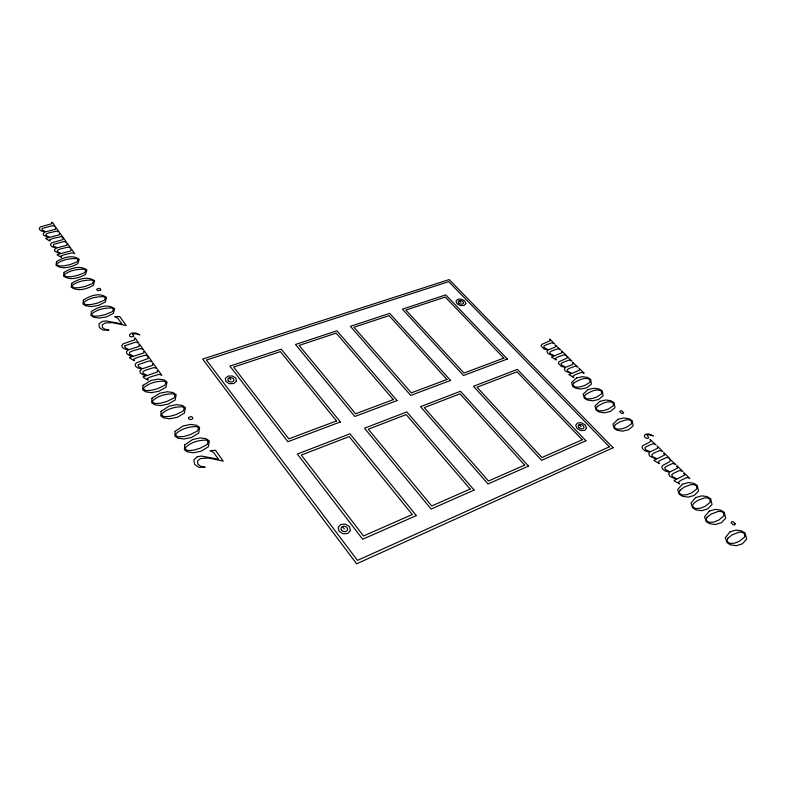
<?xml version="1.0" encoding="UTF-8"?>
<svg xmlns="http://www.w3.org/2000/svg" width="786" height="786" viewBox="0 0 786 786"><rect width="100%" height="100%" fill="white"/><g stroke="black" fill="none" stroke-linecap="round" stroke-linejoin="round"><path stroke-width="1.18" d="M459.279 300.694L460.891 302.355M579.203 424.695L581.109 426.67M229.374 377.84L230.868 379.815M342.47 526.551L344.297 528.949M670.645 460.331L669.308 461.893L662.274 465.656L661.841 467.532L662.991 469.399L665.31 471.03L669.525 472.268L668.719 474.223L669.967 476.424L676.5 479.293L674.015 480.511L674.565 481.061L679.536 483.921L678.387 482.123L681.049 480.217L687.092 477.495L689.872 478.536L684.075 472.759L683.624 472.976L684.685 475.049L677.139 478.979L672.511 476.758L671.765 474.793L673.396 473.378L679.703 470.411L682.896 471.58L677.021 465.734L676.569 465.951L677.64 468.024L670.232 471.836L665.496 469.645L664.73 467.67L666.4 466.363L672.669 463.445L675.872 464.585L669.731 459.142L670.645 460.331M138.336 364.684L138.297 366.541L142.463 368.713L152.759 365.284L152.484 363.329L153.093 363.132L157.082 368.713L154.007 367.563L145.538 370.186L143.062 371.473L143.013 373.321L147.237 375.492L157.544 371.984L157.279 370.039L157.888 369.842L161.837 375.344L159.155 374.323L151.089 376.73L147.228 378.439L148.2 379.756L147.709 380.149L143.386 377.378L143.023 376.848L146.383 375.767L143.386 374.961L140.281 372.957L139.879 370.874L141.657 369.076L137.471 367.819L135.575 366.256L135.123 364.488L136.469 362.749L148.004 358.613L147.837 356.844L148.446 356.648L152.307 362.041L149.212 360.912L138.336 364.684M650.906 440.671L649.56 442.184L642.526 445.8L642.064 447.627L643.174 449.445L645.444 451.026L649.6 452.255L648.774 454.151L649.973 456.293L656.408 459.093L653.923 460.272L654.453 460.802L659.336 463.602L658.216 461.854L660.888 460.016L666.931 457.393L669.672 458.415L664.023 452.785L663.571 453.001L664.583 455.015L657.047 458.798L652.488 456.627L651.781 454.711L653.421 453.345L659.719 450.496L662.863 451.636L657.145 445.937L657.715 448.167L650.317 451.832L645.65 449.69L644.933 447.765L646.603 446.507L652.861 443.697L656.025 444.817L650.022 439.512L650.906 440.671M124.964 345.712L124.905 347.52L129.002 349.652L139.23 346.361L138.975 344.455L139.584 344.268L143.474 349.701L140.439 348.571L132.028 351.087L129.562 352.325L129.494 354.122L133.659 356.245L143.887 352.885L143.651 350.988L144.26 350.802L148.102 356.166L145.459 355.154L137.462 357.463L133.61 359.123L134.563 360.401L134.072 360.774L129.828 358.062L129.464 357.551L132.805 356.51L129.847 355.714L126.801 353.759L126.418 351.735L128.206 349.996L124.07 348.758L122.223 347.235L121.791 345.516L123.137 343.836L134.602 339.857L134.455 338.137L135.064 337.951L138.827 343.207L135.772 342.097L124.964 345.712M184.622 444.984L184.435 449.779L187.343 451.881L193.543 452.795L201.285 451.154L208.408 446.703L209.312 440.936L206.079 438.696L200.263 437.9L192.599 439.512L184.622 444.984M175.091 431.327L174.865 436.034L177.744 438.107L183.895 439.01L191.588 437.429L198.691 433.076L199.644 427.427L196.441 425.226L190.674 424.42L183.05 425.992L175.091 431.327M161.101 411.294L160.825 415.873L163.655 417.887L169.727 418.791L177.361 417.287L184.435 413.092L185.437 407.6L182.303 405.448L176.595 404.652L169.029 406.146L161.101 411.294M151.973 398.237L151.669 402.717L154.459 404.702L160.491 405.605L168.076 404.151L175.14 400.045L176.172 394.66L173.077 392.548L167.418 391.752L159.892 393.197L151.973 398.237M573.407 363.456L572.012 364.773L565.832 367.209L561.656 365.215L561.086 363.525L562.786 362.444L569.005 360.076L571.962 361.118L567.001 356.186L567.256 357.974L558.915 361.757L558.345 363.348L561.371 366.394L565.281 367.534L564.358 369.184L565.36 371.08L571.363 373.645L568.887 374.637L573.868 377.644L572.915 376.091L575.607 374.529L581.601 372.328L584.165 373.271L579.115 368.241L579.508 370.206L571.992 373.399L567.757 371.414L567.207 369.725L568.877 368.555L575.136 366.158L578.083 367.209L572.513 362.297L573.407 363.456M143.013 385.395L142.679 389.797L145.43 391.752L151.413 392.646L158.959 391.231L166.003 387.233L167.064 381.947L164.009 379.864L158.389 379.068L150.912 380.473L143.013 385.395M556.036 346.154L554.631 347.432L548.471 349.77L544.354 347.825L543.824 346.174L545.523 345.133L551.723 342.853L554.641 343.875L549.797 339.051L550.023 340.8L541.692 344.445L541.102 345.987L544.05 348.964L547.911 350.094L546.977 351.686L547.94 353.533L553.845 356.058L551.379 357.001L556.272 359.949L555.358 358.436L558.05 356.923L564.024 354.81L566.559 355.734L561.626 350.831L561.98 352.737L554.484 355.812L550.318 353.877L549.797 352.226L551.467 351.096L557.706 348.788L560.615 349.819L555.171 345.015L556.036 346.154M53.527 244.397L53.369 245.93L57.113 247.826L66.948 245.222L66.82 243.591L67.4 243.444L70.769 248.15L67.969 247.128L59.893 249.113L57.496 250.115L57.339 251.638L61.141 253.524L70.976 250.862L70.858 249.241L71.447 249.093L74.758 253.731L72.332 252.827L64.648 254.635L60.935 255.961L61.76 257.071L61.279 257.376L57.427 254.998L57.113 254.556L60.316 253.731L54.814 251.274L54.568 249.555L56.346 248.101L52.515 246.981L50.854 245.645L50.54 244.171L51.905 242.766L62.949 239.592L62.909 238.129L63.489 237.981L66.741 242.53L63.921 241.518L53.527 244.397M42.248 228.412L42.08 229.905L45.775 231.762L55.541 229.257L55.433 227.675L56.003 227.527L59.294 232.116L56.523 231.113L48.516 233.02L46.128 233.992L45.952 235.476L49.705 237.323L59.471 234.759L59.372 233.187L59.952 233.039L63.194 237.569L60.797 236.674L53.173 238.413L49.469 239.701L50.275 240.781L49.793 241.076L46.01 238.738L45.706 238.305L48.889 237.519L43.456 235.112L43.23 233.432L45.008 232.027L41.226 230.917L39.595 229.61L39.3 228.176L40.666 226.81L51.63 223.764L51.611 222.33L52.181 222.192L55.364 226.633L52.583 225.641L42.248 228.412M91.392 311.482L90.891 315.402L93.465 317.19L99.164 318.075L106.464 316.915L113.39 313.437L114.628 308.741C107.682 303.396 97.857 307.031 91.392 311.482M83.434 300.085L82.913 303.936L85.448 305.695L91.107 306.579L98.368 305.459L105.275 302.06L106.532 297.442C99.626 292.176 89.889 295.733 83.434 300.085M71.722 283.324L71.172 287.077C77.686 291.96 86.922 289.002 93.338 285.328L94.644 280.838C87.796 275.67 78.187 279.128 71.722 283.324M64.079 272.378L63.509 276.063C69.983 280.887 79.131 277.979 85.546 274.393L86.863 269.981C80.064 264.882 70.543 268.281 64.079 272.378M56.553 261.6L55.963 265.216C62.399 269.981 71.467 267.132 77.873 263.634L79.219 259.301C72.45 254.261 63.008 257.592 56.553 261.6M132.5 334.138L133.816 336.241L130.987 336.978L129.641 336.094L129.641 334.443L131.783 333.087L135.575 332.94L139.79 334.846L135.968 333.765L132.5 334.138M208.192 441.29L207.209 444.503L199.85 448.344L193.405 450.25L187.844 450.614L185.614 449.366L185.27 447.814C190.389 442.322 198.927 440.013 206.276 440.101L208.192 441.29M198.514 427.771L197.522 430.915L190.183 434.668L183.767 436.525L178.245 436.859L176.044 435.631L175.71 434.108C180.859 428.724 189.328 426.493 196.628 426.601L198.514 427.771M184.327 407.934L183.305 410.99L176.005 414.605L169.638 416.374L164.166 416.678L161.995 415.48L161.68 414.006C166.878 408.769 175.239 406.667 182.47 406.794L184.327 407.934M727.816 538.233L727.001 540.66L727.934 542.271L730.381 543.529L735.087 543.057L739.921 540.965L744.764 536.838L744.303 533.478L742.151 532.279L738.889 532.191L732.1 534.893L727.816 538.233M175.072 394.985L174.03 397.981L166.75 401.508L160.413 403.238L154.98 403.523L152.838 402.344L152.533 400.889C157.76 395.751 166.043 393.727 173.234 393.865L175.072 394.985M165.964 382.271L164.913 385.199L157.662 388.648L151.354 390.328L145.95 390.593L143.838 389.424L143.543 387.999C148.79 382.959 157.013 381.014 164.156 381.161L165.964 382.271M707.017 517.247L706.172 519.605L707.076 521.167L709.483 522.395L714.15 521.963L718.974 519.949L723.847 515.96L723.444 512.698L721.332 511.529L718.099 511.421L711.33 514.024L707.017 517.247M693.458 503.561L692.584 505.86L693.458 507.392L695.846 508.611L700.483 508.198L705.307 506.233L710.19 502.342L709.827 499.139L707.744 497.98L704.531 497.872L697.772 500.407L693.458 503.561M680.116 490.091L679.222 492.35L680.087 493.854L682.435 495.052L687.052 494.659L691.877 492.753L696.769 488.951L696.445 485.807L694.382 484.667L691.189 484.549L684.439 487.015L680.116 490.091M113.557 309.006L112.427 311.61L105.324 314.587L99.203 316.001L94.006 316.159L92.021 315.098L91.805 313.82C97.159 309.33 104.99 307.778 111.858 307.994L113.557 309.006M105.471 297.697L104.332 300.262L97.248 303.17L91.156 304.536L85.998 304.683L84.033 303.632L83.827 302.374C89.191 297.973 96.963 296.479 103.791 296.705L105.471 297.697M93.583 281.083L92.424 283.569L85.389 286.379L79.337 287.696L74.228 287.823L72.292 286.782L72.096 285.564C77.48 281.28 85.163 279.875 91.933 280.101L93.583 281.083M85.812 270.227L84.652 272.663L77.627 275.405L71.614 276.682L66.535 276.8L64.619 275.778L64.432 274.579C69.826 270.374 77.45 269.018 84.171 269.254L85.812 270.227M615.3 424.676L614.318 426.71L615.074 428.085L617.295 429.195L621.805 428.901L626.58 427.23L631.531 423.841L631.384 420.991L629.439 419.93L626.344 419.783L619.663 421.935L615.3 424.676M78.168 259.537L76.989 261.935L70.003 264.607L64.01 265.855L58.96 265.953L57.064 264.941L56.887 263.762C62.291 259.645 69.856 258.329 76.547 258.584L78.168 259.537M597.281 406.49L596.269 408.465L596.996 409.801L599.187 410.891L603.668 410.626L608.423 409.015L613.394 405.743L613.286 402.963C608.128 399.809 601.821 403.778 597.281 406.49M585.501 394.601L584.479 396.537L585.197 397.863L587.358 398.934L591.809 398.679L596.564 397.117L601.536 393.914L601.457 391.182C596.328 388.078 590.05 391.959 585.501 394.601M573.908 382.91L572.876 384.806L573.574 386.103L575.716 387.164L580.147 386.918L584.892 385.395L589.873 382.261L589.824 379.589C584.715 376.514 578.476 380.326 573.908 382.91M735.264 523.81L734.713 524.783L733.279 524.871L731.147 522.739L731.697 521.776L733.132 521.688L735.264 523.81M623.603 412.621L623.003 413.436L621.628 413.485L619.771 411.628L620.39 410.823L621.755 410.783L623.603 412.621M586.513 428.065L584.715 430.404L580.795 430.551L577.052 428.419L575.706 425.275L577.514 422.956L581.414 422.819L585.138 424.921L586.513 428.065M648.666 437.507L648.008 438.323L646.495 438.352L644.933 437.438L644.235 435.68L645.532 434.186L648.804 433.96L653.304 435.906L649.491 434.835L646.898 435.012L648.666 437.507M729.978 531.896L725.272 537.722L727.07 542.713L730.469 544.855L736.246 545.69L742.318 543.863L746.7 539.108L745.128 533.085L741.404 530.815L736.001 530.078L729.978 531.896M709.277 511.106L704.511 516.736L706.211 521.599L709.542 523.682L715.25 524.527L721.302 522.769L725.724 518.17L724.27 512.325L720.615 510.104L715.27 509.367L709.277 511.106M695.767 497.538L690.963 503.05L692.604 507.815L695.895 509.868L701.554 510.713L707.587 509.004L712.037 504.514L710.662 498.776L707.046 496.585L701.741 495.848L695.767 497.538M682.474 484.196L677.65 489.59L679.222 494.266L682.474 496.29L688.094 497.125L694.107 495.475L698.587 491.083L697.28 485.453L693.704 483.292L688.438 482.565L682.474 484.196M350.418 530.54L347.736 533.478L343.02 533.753L339.051 531.208L338.167 527.347L340.869 524.439L345.555 524.174L349.505 526.699L350.418 530.54M465.843 303.632L463.937 305.508L460.223 305.538L456.912 303.701L455.939 301.087L457.865 299.22L461.549 299.201L464.85 301.018L465.843 303.632M617.894 419.36L612.923 424.185L614.21 428.449L617.265 430.325L622.679 431.15L628.613 429.726L633.192 425.806L632.209 420.677L628.849 418.673L623.779 417.946L617.894 419.36M599.934 401.332L594.933 406.008L596.142 410.154L599.138 411.992L604.503 412.817L610.408 411.451L615.006 407.649L614.112 402.668L610.81 400.703L605.79 399.976L599.934 401.332M197.257 456.764L193.867 459.918L194.614 464.408L198.878 467.326L205.185 467.208L200.636 466.216L197.856 464.123L197.522 460.979L200.528 458.503L208.516 458.032L223.244 461.127L215.472 450.27L210 450.673L213.487 452.392L218.518 459.211L201.373 456.077L197.257 456.764M588.193 389.542L583.173 394.12L584.342 398.197L587.299 400.005L592.624 400.831L598.51 399.514L603.117 395.79L602.282 390.888L599.02 388.962L594.039 388.225L588.193 389.542M576.649 377.938L571.599 382.428L572.719 386.437L575.647 388.215L580.933 389.041L586.798 387.753L591.426 384.118L590.64 379.304L587.417 377.398L582.465 376.671L576.649 377.938M236.429 381.249L233.707 383.548L229.316 383.656L225.837 381.505L225.317 378.371L228.048 376.101L232.41 375.993L235.879 378.125L236.429 381.249M192.668 418.555L191.617 419.449L189.947 419.508L188.669 418.683L188.502 417.464L191.224 416.531L192.501 417.346L192.668 418.555M102.347 321.415L98.987 323.911L99.38 327.595L103.133 330.071L109.008 330.12L104.843 329.206L102.406 327.438L102.308 324.854L105.265 322.908L112.722 322.702L126.202 325.581L119.718 316.522L114.599 316.719L117.723 318.212L121.938 323.901L106.208 320.943L102.347 321.415M100.647 290.005L98.044 290.722L96.904 290.014L96.835 289.012L99.429 288.305L100.569 289.002L100.647 290.005M613.09 447.774L356.618 563.808L202.65 359.064L449.179 279.58L613.09 447.774M609.366 446.812L357.463 560.389L206.384 360.027L448.708 281.653L609.366 446.812M416.325 515.587L362.7 539.255L297.334 454.043L349.957 433.803L416.325 515.587M474.115 490.091L431.111 509.063L364.488 428.213L406.824 411.923L474.115 490.091M528.487 466.098L488.018 483.96L420.53 406.657L460.488 391.281L528.487 466.098M585.943 440.75L541.583 460.321L473.427 386.299L517.355 369.41L585.943 440.75M412.257 514.525L363.515 535.964L301.303 455.065L349.171 436.594L412.257 514.525M470.166 489.059L431.73 505.968L368.32 429.205L406.185 414.586L470.166 489.059M524.655 465.106L488.479 481.012L424.253 407.62L459.997 393.825L524.655 465.106M582.22 439.787L541.898 457.521L477.053 387.243L517.001 371.817L582.22 439.787M340.338 421.944L287.882 441.712L229.905 366.119L281.27 349.171L340.338 421.944M397.048 400.575L354.83 416.492L295.487 344.474L336.958 330.788L397.048 400.575M450.594 380.404L410.724 395.427L350.409 326.347L389.679 313.388L450.594 380.404M507.363 359.015L463.514 375.531L402.422 309.183L445.721 294.897L507.363 359.015M336.506 420.952L288.835 438.853L233.639 367.082L280.376 351.617L336.506 420.952M393.324 399.612L355.586 413.79L299.112 345.408L336.212 333.126L393.324 399.612M446.969 379.471L411.333 392.853L353.936 327.261L389.06 315.628L446.969 379.471M503.846 358.111L463.986 373.075L405.861 310.067L445.24 297.029L503.846 358.111M228.215 380.719A3.065 2.152 7 0 0 233.501 381.072A3.065 2.152 7 0 0 230.897 377.653A3.065 2.152 7 0 0 228.215 380.719M578.968 427.604A2.997 2.004 22.8 0 0 583.831 427.918A2.997 2.004 22.8 0 0 580.52 424.499A2.997 2.004 22.8 0 0 578.968 427.604M458.788 303.072A2.712 1.71 16.2 0 0 463.337 303.445A2.712 1.71 16.2 0 0 460.547 300.566A2.712 1.71 16.2 0 0 458.788 303.072M341.527 530.157A3.36 2.623 14.3 0 0 347.255 530.422A3.36 2.623 14.3 0 0 344.091 526.276A3.36 2.623 14.3 0 0 341.527 530.157"/></g></svg>
